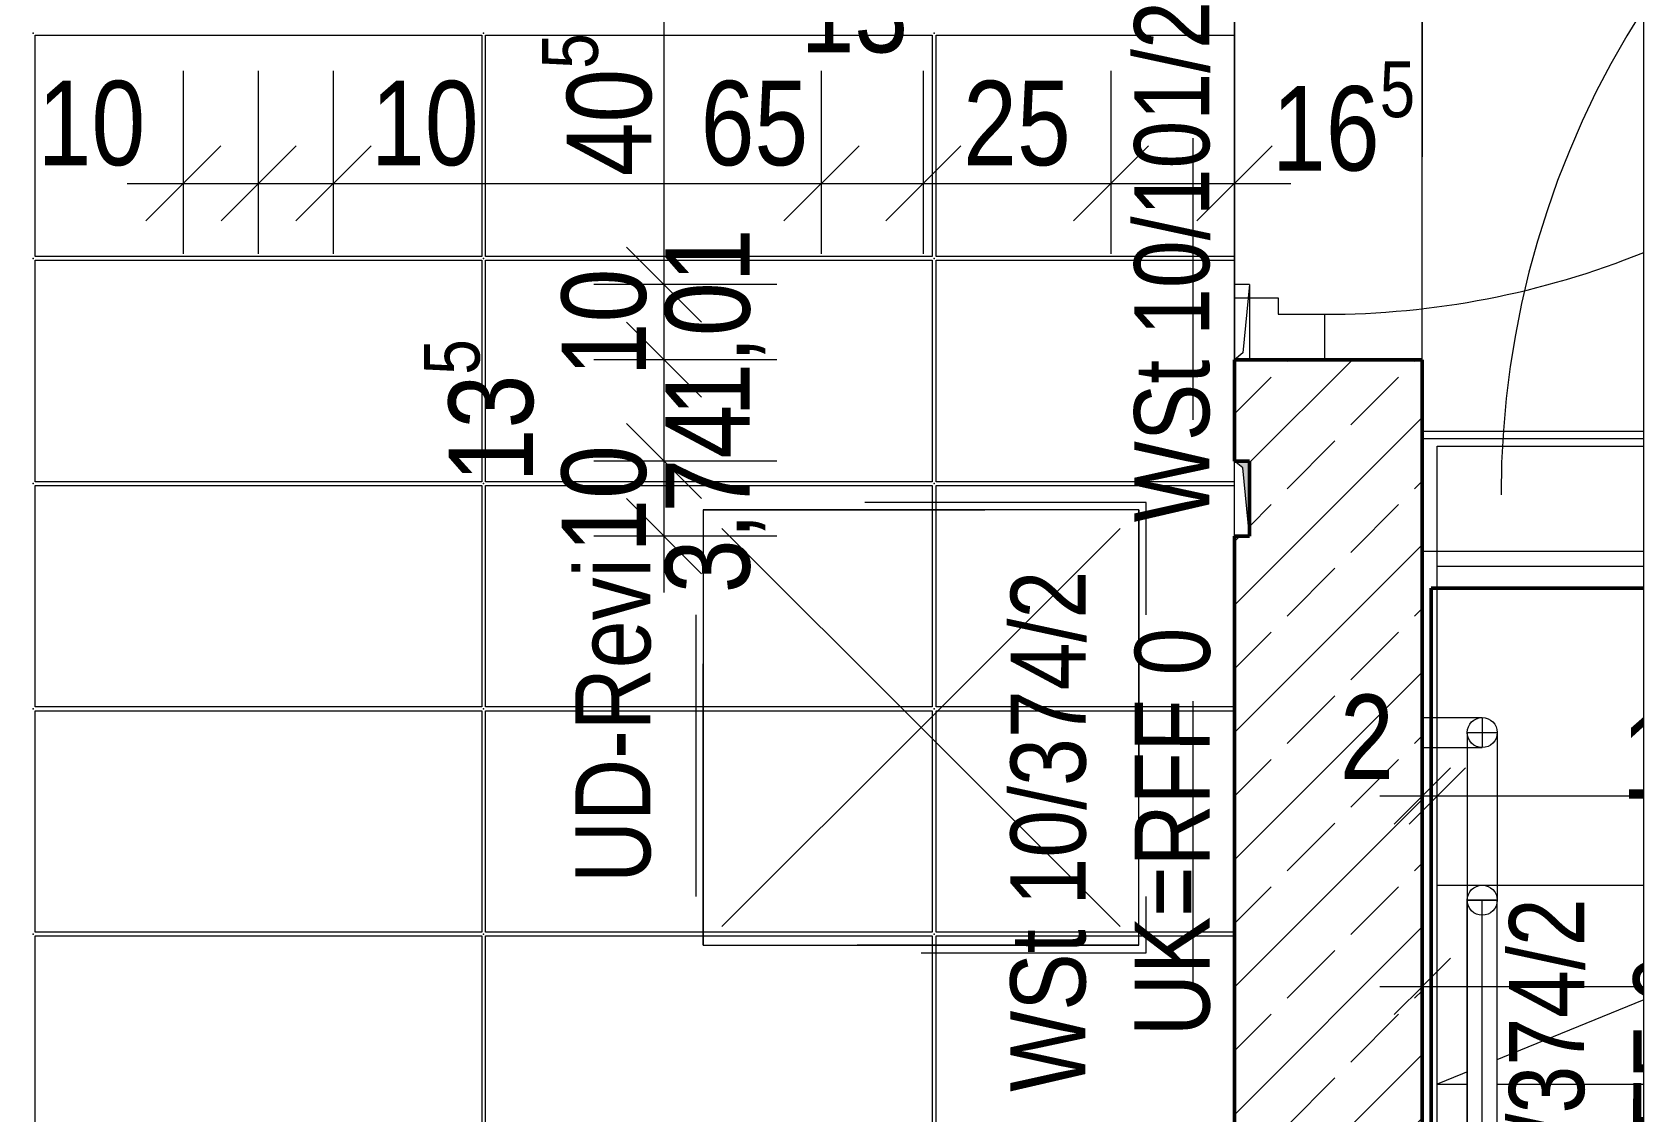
# Model space of a CAD drawing. Header units: centimetres. Extents: x 52.8 to 69.4, y 16.8 to 58.2.
# Drawn here: x 65.107 to 69.4, y 50.488 to 53.364 of the extents above; entities that cross this region are included whole.
import ezdxf
from ezdxf.xclip import XClip

# ---------------------------------------------------------------- set-up
doc = ezdxf.new("R2010")
doc.units = ezdxf.units.CM
doc.header["$MEASUREMENT"] = 0
doc.header["$XCLIPFRAME"] = 0
doc.set_wipeout_variables(frame=1)
for name, pattern in [('Achse', [50, 25, -12.5, 0, -12.5]), ('Strichlinie', [0.4, 0.3, -0.1]), ('Strichlinie kurz', [0.15, 0.075, -0.075]), ('Strichlinie-Treppen', [0.2, 0.1, -0.1]), ('Strichpunktlinie', [0.670277762413025, 0.352777767181396, -0.176388883590699, 0, -0.14111111164093]), ('Wipeout_Contour', [100, 0, -100])]:
    doc.linetypes.add(name, pattern=pattern)
for name, color, linetype in [('6._6.OG mit 2x Wunschposition Steuerschränke (rot)_1_Bemaßung 50.gfb', 7, 'Continuous'), ('6._6.OG mit 2x Wunschposition Steuerschränke (rot)_1_Bodenbelag.gfb', 7, 'Continuous'), ('6._6.OG mit 2x Wunschposition Steuerschränke (rot)_1_Decken.gfb', 7, 'Continuous'), ('6._6.OG mit 2x Wunschposition Steuerschränke (rot)_1_Neubau_Treppen_ Rampen.gfb', 7, 'Continuous'), ('6._6.OG mit 2x Wunschposition Steuerschränke (rot)_1_Neubau_Wände massiv.gfb', 7, 'Continuous'), ('6._6.OG mit 2x Wunschposition Steuerschränke (rot)_1_Raumstempel_gemeinsam.gfb', 7, 'Continuous'), ('6._6.OG mit 2x Wunschposition Steuerschränke (rot)_1_Schnittlinien_Details.gfb', 7, 'Continuous'), ('6._6.OG mit 2x Wunschposition Steuerschränke (rot)_1_Treppen_ Rampen.gfb', 7, 'Continuous'), ('6._6.OG mit 2x Wunschposition Steuerschränke (rot)_1_Unterdecken.gfb', 7, 'Continuous'), ('6._6.OG mit 2x Wunschposition Steuerschränke (rot)_1_Wände massiv.gfb', 7, 'Continuous')]:
    doc.layers.add(name, color=color, linetype=linetype)
doc.styles.add('ERSTELLTER_STIL_3', font='')
doc.styles.get('ERSTELLTER_STIL_3').set_extended_font_data('Arial Narrow')

# ---------------------------------------------------------------- blocks, each defined once
blk = doc.blocks.new('*X3')
at = {"layer": '6._6.OG mit 2x Wunschposition Steuerschränke (rot)_1_Bodenbelag.gfb', "color": 254, "linetype": 'Continuous', "lineweight": 18, "ltscale": 10, "true_color": 0xdfdfdf}
for p, q in [((65.11497958650203, 52.76677369591726), (65.11497958650203, 53.35677369591726)), ((65.11497958650203, 53.35677369591726), (66.30497958650203, 53.35677369591726)), ((66.30497958650203, 53.35677369591726), (66.30497958650203, 52.76677369591726)), ((66.31497958650202, 52.76677369591726), (66.31497958650202, 53.35677369591726)), ((66.31497958650202, 53.35677369591726), (67.50497958650202, 53.35677369591726)), ((67.50497958650202, 53.35677369591726), (67.50497958650202, 52.76677369591726)), ((67.51497958650201, 52.76677369591726), (67.51497958650201, 53.35677369591726)), ((67.51497958650201, 53.35677369591726), (68.30997950973241, 53.35677369591726)), ((66.30497958650203, 52.76677369591726), (65.11497958650203, 52.76677369591726)), ((67.50497958650202, 52.76677369591726), (66.31497958650202, 52.76677369591726)), ((68.30997950973241, 52.76677369591726), (67.51497958650201, 52.76677369591726)), ((65.11497958650203, 52.16677369591727), (65.11497958650203, 52.75677369591727)), ((65.11497958650203, 52.75677369591727), (66.30497958650203, 52.75677369591727)), ((66.30497958650203, 52.75677369591727), (66.30497958650203, 52.16677369591727)), ((66.31497958650202, 52.16677369591727), (66.31497958650202, 52.75677369591727)), ((66.31497958650202, 52.75677369591727), (67.50497958650202, 52.75677369591727)), ((67.50497958650202, 52.75677369591727), (67.50497958650202, 52.16677369591727)), ((67.51497958650201, 52.16677369591727), (67.51497958650201, 52.75677369591727)), ((67.51497958650201, 52.75677369591727), (68.30997950973241, 52.75677369591727)), ((66.30497958650203, 52.16677369591727), (65.11497958650203, 52.16677369591727)), ((65.11497958650203, 51.56677369591727), (65.11497958650203, 52.15677369591727)), ((65.11497958650203, 52.15677369591727), (66.30497958650203, 52.15677369591727)), ((66.30497958650203, 52.15677369591727), (66.30497958650203, 51.56677369591727)), ((67.50497958650202, 52.16677369591727), (66.31497958650202, 52.16677369591727)), ((66.31497958650202, 51.56677369591727), (66.31497958650202, 52.15677369591727)), ((66.31497958650202, 52.15677369591727), (67.50497958650202, 52.15677369591727)), ((67.50497958650202, 52.15677369591727), (67.50497958650202, 51.56677369591727)), ((68.30997950973241, 52.16677369591727), (67.51497958650201, 52.16677369591727)), ((67.51497958650201, 51.56677369591727), (67.51497958650201, 52.15677369591727)), ((67.51497958650201, 52.15677369591727), (68.30997950973241, 52.15677369591727)), ((66.30497958650203, 51.56677369591727), (65.11497958650203, 51.56677369591727)), ((65.11497958650203, 50.96677369591728), (65.11497958650203, 51.55677369591728)), ((65.11497958650203, 51.55677369591728), (66.30497958650203, 51.55677369591728)), ((66.30497958650203, 51.55677369591728), (66.30497958650203, 50.96677369591728)), ((67.50497958650202, 51.56677369591727), (66.31497958650202, 51.56677369591727)), ((66.31497958650202, 50.96677369591728), (66.31497958650202, 51.55677369591728)), ((66.31497958650202, 51.55677369591728), (67.50497958650202, 51.55677369591728)), ((67.50497958650202, 51.55677369591728), (67.50497958650202, 50.96677369591728)), ((68.30997950973241, 51.56677369591727), (67.51497958650201, 51.56677369591727)), ((67.51497958650201, 50.96677369591728), (67.51497958650201, 51.55677369591728)), ((67.51497958650201, 51.55677369591728), (68.30997950973241, 51.55677369591728)), ((66.30497958650203, 50.96677369591728), (65.11497958650203, 50.96677369591728)), ((65.11497958650203, 50.36677369591727), (65.11497958650203, 50.95677369591729)), ((65.11497958650203, 50.95677369591729), (66.30497958650203, 50.95677369591729)), ((66.30497958650203, 50.95677369591729), (66.30497958650203, 50.36677369591727)), ((67.50497958650202, 50.96677369591728), (66.31497958650202, 50.96677369591728)), ((66.31497958650202, 50.36677369591727), (66.31497958650202, 50.95677369591729)), ((66.31497958650202, 50.95677369591729), (67.50497958650202, 50.95677369591729)), ((67.50497958650202, 50.95677369591729), (67.50497958650202, 50.36677369591727)), ((68.30997950973241, 50.96677369591728), (67.51497958650201, 50.96677369591728)), ((67.51497958650201, 50.36677369591727), (67.51497958650201, 50.95677369591729)), ((67.51497958650201, 50.95677369591729), (68.30997950973241, 50.95677369591729))]:
    blk.add_line(p, q, dxfattribs=at)
for p in [(65.10997958650204, 53.36177369591726), (65.10997958650204, 53.36177369591726), (65.10997958650204, 53.36177369591726), (65.10997958650204, 53.36177369591726), (66.30997958650202, 53.36177369591726), (66.30997958650202, 53.36177369591726), (66.30997958650202, 53.36177369591726), (66.30997958650202, 53.36177369591726), (67.50997958650201, 53.36177369591726), (67.50997958650201, 53.36177369591726), (67.50997958650201, 53.36177369591726), (67.50997958650201, 53.36177369591726), (65.10997958650204, 52.76177369591727), (65.10997958650204, 52.76177369591727), (65.10997958650204, 52.76177369591727), (65.10997958650204, 52.76177369591727), (66.30997958650202, 52.76177369591727), (66.30997958650202, 52.76177369591727), (66.30997958650202, 52.76177369591727), (66.30997958650202, 52.76177369591727), (67.50997958650201, 52.76177369591727), (67.50997958650201, 52.76177369591727), (67.50997958650201, 52.76177369591727), (67.50997958650201, 52.76177369591727), (65.10997958650204, 52.16177369591727), (65.10997958650204, 52.16177369591727), (65.10997958650204, 52.16177369591727), (65.10997958650204, 52.16177369591727), (66.30997958650202, 52.16177369591727), (66.30997958650202, 52.16177369591727), (66.30997958650202, 52.16177369591727), (66.30997958650202, 52.16177369591727), (67.50997958650201, 52.16177369591727), (67.50997958650201, 52.16177369591727), (67.50997958650201, 52.16177369591727), (67.50997958650201, 52.16177369591727), (65.10997958650204, 51.56177369591728), (65.10997958650204, 51.56177369591728), (65.10997958650204, 51.56177369591728), (65.10997958650204, 51.56177369591728), (66.30997958650202, 51.56177369591728), (66.30997958650202, 51.56177369591728), (66.30997958650202, 51.56177369591728), (66.30997958650202, 51.56177369591728), (67.50997958650201, 51.56177369591728), (67.50997958650201, 51.56177369591728), (67.50997958650201, 51.56177369591728), (67.50997958650201, 51.56177369591728), (65.10997958650204, 50.96177369591728), (65.10997958650204, 50.96177369591728), (65.10997958650204, 50.96177369591728), (65.10997958650204, 50.96177369591728), (66.30997958650202, 50.96177369591728), (66.30997958650202, 50.96177369591728), (66.30997958650202, 50.96177369591728), (66.30997958650202, 50.96177369591728), (67.50997958650201, 50.96177369591728), (67.50997958650201, 50.96177369591728), (67.50997958650201, 50.96177369591728), (67.50997958650201, 50.96177369591728)]:
    blk.add_point(p, dxfattribs=at)
blk = doc.blocks.new('Zeichnung_2_1', base_point=(42.56997958650203, 24.0617737874526))
at = {"layer": '6._6.OG mit 2x Wunschposition Steuerschränke (rot)_1_Bemaßung 50.gfb', "color": 7, "linetype": 'Continuous', "lineweight": 13, "ltscale": 10}
for p, q in [((66.79051554489624, 52.69177354189685), (66.79051554489624, 53.50177061310211)), ((65.50997958650203, 52.77418214674696), (65.50997958650203, 53.26168214674696)), ((65.71032049339918, 52.77418214674696), (65.71032049339918, 53.26168214674696)), ((65.90997958650203, 52.77418214674696), (65.90997958650203, 53.26168214674696)), ((67.20997958650202, 52.77418214674696), (67.20997958650202, 53.26168214674696)), ((67.48119746727235, 52.77418214674696), (67.48119746727235, 53.26168214674696)), ((67.98119746727235, 52.77418214674696), (67.98119746727235, 53.26168214674696)), ((68.30997958650202, 52.77418214674696), (68.30997958650202, 53.26168214674696)), ((65.60997958650204, 53.06168214674696), (65.40997958650203, 52.86168214674696)), ((65.81032049339919, 53.06168214674696), (65.61032049339917, 52.86168214674696)), ((66.00997958650203, 53.06168214674696), (65.80997958650204, 52.86168214674696)), ((67.30997958650202, 53.06168214674696), (67.10997958650202, 52.86168214674696)), ((67.58119746727236, 53.06168214674696), (67.38119746727236, 52.86168214674696)), ((68.08119746727236, 53.06168214674696), (67.88119746727234, 52.86168214674696)), ((68.20997958650203, 52.86168214674696), (68.40997958650202, 53.06168214674696)), ((65.35997958650204, 52.96168214674696), (65.50997958650203, 52.96168214674696)), ((65.50997958650203, 52.96168214674696), (65.71032049339918, 52.96168214674696)), ((65.71032049339918, 52.96168214674696), (65.90997958650203, 52.96168214674696)), ((65.90997958650203, 52.96168214674696), (67.20997958650202, 52.96168214674696)), ((67.20997958650202, 52.96168214674696), (67.48119746727235, 52.96168214674696)), ((67.48119746727235, 52.96168214674696), (67.98119746727235, 52.96168214674696)), ((67.98119746727235, 52.96168214674696), (68.30997958650202, 52.96168214674696)), ((68.30997958650202, 52.96168214674696), (68.45997958650203, 52.96168214674696)), ((66.69051554489623, 52.79177354189684), (66.89051554489623, 52.59177354189683)), ((67.09051554489623, 52.69177354189685), (66.60301554489622, 52.69177354189685)), ((66.79051554489624, 52.49177378745254), (66.79051554489624, 52.69177354189685)), ((66.69051554489623, 52.59177378745255), (66.89051554489623, 52.39177378745254)), ((67.09051554489623, 52.49177378745254), (66.60301554489622, 52.49177378745254)), ((66.79051554489624, 52.22177367342587), (66.79051554489624, 52.49177378745254)), ((66.69051554489623, 52.32177367342587), (66.89051554489623, 52.12177367342588)), ((67.09051554489623, 52.22177367342587), (66.60301554489622, 52.22177367342587)), ((66.79051554489624, 52.02177367342588), (66.79051554489624, 52.22177367342587)), ((66.69051554489623, 52.12177367342588), (66.89051554489623, 51.92177367342588)), ((67.09051554489623, 52.02177367342588), (66.60301554489622, 52.02177367342588)), ((66.79051554489624, 51.87177367342588), (66.79051554489624, 52.02177367342588)), ((68.849979586502, 51.18892643166691), (68.849979586502, 51.47017643166691)), ((68.849979586502, 51.32955143166691), (69.40017590318566, 51.32955143166691))]:
    blk.add_line(p, q, dxfattribs=at)
at = {"layer": '6._6.OG mit 2x Wunschposition Steuerschränke (rot)_1_Bodenbelag.gfb', "color": 8, "linetype": 'Continuous', "lineweight": 13, "ltscale": 10, "flags": 128}
blk.add_lwpolyline([(69.40017590318566, 55.44177381214646), (68.8099795581898, 55.44177381214646), (68.8099795581898, 55.0017737897947), (68.30997958650202, 55.0017737897947), (68.30997958650202, 52.49177378830456), (68.8099795581898, 52.49177378830456), (68.8099795581898, 52.28177370485798), (69.40017590318566, 52.28177370485798)], dxfattribs=at)
at = {"layer": '6._6.OG mit 2x Wunschposition Steuerschränke (rot)_1_Bodenbelag.gfb', "color": 7, "linetype": 'Continuous', "lineweight": 13, "ltscale": 10, "flags": 128}
blk.add_lwpolyline([(63.10997951890832, 52.01177379160622), (63.10997951890832, 49.75177385430026), (63.10997951890832, 47.07177383501326), (63.10997951890832, 43.32177366984374), (68.30997950973241, 43.32177366984374), (68.30997950973241, 52.49177376140619), (68.30997950973241, 55.06177378745254), (63.10997951890832, 55.06177378745254)], close=True, dxfattribs=at)
at = {"layer": '6._6.OG mit 2x Wunschposition Steuerschränke (rot)_1_Decken.gfb', "color": 7, "linetype": 'Strichlinie', "lineweight": 13, "ltscale": 10, "flags": 128}
blk.add_lwpolyline([(68.30997958650202, 52.49177378745254), (68.80997958650228, 52.49177378745254), (68.80997958650228, 55.4417738532742), (68.30997958650202, 55.4417738532742)], close=True, dxfattribs=at)
for points in [[(69.40017590318566, 43.72177360404683), (68.8099796999227, 43.72177360404683), (68.8099796999227, 49.48177369508634), (68.76997937562041, 49.48177369508634), (68.76997964503366, 49.68177370011836), (68.8099796999227, 49.68177370011836), (68.8099796999227, 52.49177385164221), (68.8099796999227, 55.44177379115786), (69.40017590318566, 55.44177379115786)], [(69.40017590318566, 55.44177380916626), (68.80997958650194, 55.44177380916626), (68.80997958650194, 52.3017745907303), (69.40017590318566, 52.3017745907303)]]:
    blk.add_lwpolyline(points, dxfattribs=at)
at = {"layer": '6._6.OG mit 2x Wunschposition Steuerschränke (rot)_1_Neubau_Treppen_ Rampen.gfb', "color": 7, "linetype": 'Continuous', "lineweight": 13, "ltscale": 10}
for p, q in [((68.84997958650202, 51.09177458738323), (68.84997958650202, 52.26177451597073)), ((68.84997958650202, 52.26177451597073), (69.40017590318566, 52.26177451597073)), ((68.96997958650202, 51.538476342861), (68.96997958650202, 51.458476342861)), ((68.92997958650201, 51.498476342861), (69.00997958650201, 51.498476342861)), ((68.84997958650202, 50.57177454887641), (68.84997958650202, 51.09177458738323)), ((68.84997958650202, 51.09177458738323), (69.40017590318566, 51.09177458738323)), ((68.92997958650201, 51.05177367636781), (69.00997958650201, 51.05177367636781)), ((68.92997958650201, 45.85126657082507), (68.92997958650201, 51.05177367636781)), ((68.96997958650202, 45.85126657082507), (68.96997958650202, 51.05177367636781)), ((69.00997958650201, 45.85126657082507), (69.00997958650201, 51.05177367636781)), ((69.40017590318566, 50.78695145830395), (68.84997958650202, 50.56177458738323)), ((68.84997958650202, 49.01177462464715), (68.84997958650202, 50.57177454887641)), ((68.84997958650202, 50.56177458738323), (69.40017590318566, 50.56177458738323))]:
    blk.add_line(p, q, dxfattribs=at)
at = {"layer": '6._6.OG mit 2x Wunschposition Steuerschränke (rot)_1_Neubau_Treppen_ Rampen.gfb', "color": 7, "linetype": 'Strichlinie', "lineweight": 13, "ltscale": 10}
blk.add_line((68.84997958650202, 51.94177449054123), (69.40017590318566, 51.94177449054123), dxfattribs=at)
at = {"layer": '6._6.OG mit 2x Wunschposition Steuerschränke (rot)_1_Neubau_Treppen_ Rampen.gfb', "color": 7, "linetype": 'Continuous', "lineweight": 13, "ltscale": 10, "flags": 128}
blk.add_lwpolyline([(68.92997958650201, 51.498476342861, -0.9999999999999999), (69.00997958650201, 51.498476342861, -0.9999999999999999)], format="xyb", close=True, dxfattribs=at)
at = {"layer": '6._6.OG mit 2x Wunschposition Steuerschränke (rot)_1_Neubau_Treppen_ Rampen.gfb', "color": 7, "linetype": 'Achse', "lineweight": 13, "ltscale": 10}
blk.add_arc((71.41997958650204, 52.13177370950623), 2.400000000000007, 147.3078581223044, 180, dxfattribs=at)
at = {"layer": '6._6.OG mit 2x Wunschposition Steuerschränke (rot)_1_Neubau_Wände massiv.gfb', "color": 7, "linetype": 'Strichlinie kurz', "lineweight": 13, "ltscale": 10}
blk.add_line((68.34997958650202, 52.69177354189685), (68.30997958650202, 52.69177354189685), dxfattribs=at)
at = {"layer": '6._6.OG mit 2x Wunschposition Steuerschränke (rot)_1_Neubau_Wände massiv.gfb', "color": 7, "linetype": 'Continuous', "lineweight": 13, "ltscale": 10}
for p, q in [((68.30997958650202, 52.65677378745255), (68.42597958650202, 52.65677378745255)), ((68.42597958650202, 52.65677378745255), (68.42597958650202, 52.61277378745255)), ((68.42597958650202, 52.61277378745255), (68.54997958650202, 52.61277378745255))]:
    blk.add_line(p, q, dxfattribs=at)
blk.add_arc((68.54997958650202, 54.89077378745254), 2.277999999999997, 270, 291.9143719793261, dxfattribs=at)
at = {"layer": '6._6.OG mit 2x Wunschposition Steuerschränke (rot)_1_Schnittlinien_Details.gfb', "color": 7, "linetype": 'Strichpunktlinie', "lineweight": 50, "ltscale": 10}
for p, q in [((68.83344754962802, 50.38322340074322), (68.83344754962802, 51.8832234007432)), ((68.83344754962802, 51.8832234007432), (69.40017590318566, 51.8832234007432))]:
    blk.add_line(p, q, dxfattribs=at)
at = {"layer": '6._6.OG mit 2x Wunschposition Steuerschränke (rot)_1_Treppen_ Rampen.gfb', "color": 7, "linetype": 'Strichlinie-Treppen', "lineweight": 13, "ltscale": 10}
blk.add_line((68.849979586502, 51.98177456617226), (69.40017590318566, 51.98177456617226), dxfattribs=at)
at = {"layer": '6._6.OG mit 2x Wunschposition Steuerschränke (rot)_1_Treppen_ Rampen.gfb', "color": 7, "linetype": 'Continuous', "lineweight": 13, "ltscale": 10}
for p, q in [((68.96997958650203, 51.5384763667029), (68.96997958650203, 51.4584763667029)), ((68.92997958650204, 51.4984763667029), (69.00997958650204, 51.4984763667029))]:
    blk.add_line(p, q, dxfattribs=at)
at = {"layer": '6._6.OG mit 2x Wunschposition Steuerschränke (rot)_1_Treppen_ Rampen.gfb', "color": 7, "linetype": 'Continuous', "lineweight": 13, "ltscale": 10, "flags": 128}
blk.add_lwpolyline([(68.92997958650204, 51.4984763667029, -0.9999999999999999), (69.00997958650204, 51.4984763667029, -0.9999999999999999)], format="xyb", close=True, dxfattribs=at)
at = {"layer": '6._6.OG mit 2x Wunschposition Steuerschränke (rot)_1_Unterdecken.gfb', "color": 8, "linetype": 'Strichlinie kurz', "lineweight": 13, "ltscale": 10}
for p, q in [((67.47497958650203, 51.51177378745255), (66.89497958650202, 52.09177378745255)), ((66.89497958650202, 52.09177378745255), (68.05497958650201, 52.09177378745255)), ((66.89497958650202, 50.93177378745255), (66.89497958650202, 52.09177378745255)), ((67.47497958650203, 51.51177378745255), (68.05497958650201, 52.09177378745255)), ((68.05497958650201, 52.09177378745255), (68.05497958650201, 50.93177378745255)), ((67.47497958650203, 51.51177378745255), (66.89497958650202, 50.93177378745255)), ((67.47497958650203, 51.51177378745255), (68.05497958650201, 50.93177378745255)), ((68.05497958650201, 50.93177378745255), (66.89497958650202, 50.93177378745255))]:
    blk.add_line(p, q, dxfattribs=at)
at = {"layer": '6._6.OG mit 2x Wunschposition Steuerschränke (rot)_1_Unterdecken.gfb', "color": 8, "linetype": 'Strichlinie kurz', "lineweight": 13, "ltscale": 10, "flags": 128}
for points in [[(63.20997958650202, 43.82177387055906), (68.19997954068813, 43.82177369591728), (68.19997954068813, 54.91177361281076), (63.20997958650202, 54.91177378745255)], [(68.07497958650201, 52.11177378745256), (66.87497958650202, 52.11177378745256), (66.87497958650202, 50.91177378745255), (68.07497958650201, 50.91177378745255)]]:
    blk.add_lwpolyline(points, close=True, dxfattribs=at)
at = {"layer": '6._6.OG mit 2x Wunschposition Steuerschränke (rot)_1_Unterdecken.gfb', "color": 8, "linetype": 'Continuous', "lineweight": 13, "ltscale": 10, "flags": 128}
blk.add_lwpolyline([(66.89497958650202, 52.09177378745255), (66.89497958650202, 50.93177378745255), (68.05497958650201, 50.93177378745255), (68.05497958650201, 52.09177378745255)], close=True, dxfattribs=at)
at = {"layer": '6._6.OG mit 2x Wunschposition Steuerschränke (rot)_1_Raumstempel_gemeinsam.gfb', "color": 7, "linetype": 'Continuous', "lineweight": 13, "ltscale": 10}
blk.add_blockref('*X3', (0, 0), dxfattribs=at)
at = {"layer": '6._6.OG mit 2x Wunschposition Steuerschränke (rot)_1_Bemaßung 50.gfb', "color": 7, "linetype": 'Continuous', "lineweight": 13, "char_height": 0.225, "attachment_point": 7, "style": 'ERSTELLTER_STIL_3'}
for s, insert in [('\\A1;13{\\H0.66x;\\S5^  ;}', (67.15406802986743, 53.24491743132786)), ('\\A1;16{\\H0.66x;\\S5^  ;}', (68.40997958966535, 52.93007626320193)), ('\\A1;1,29{\\H0.66x;\\S5^  ;}', (69.34114821509081, 51.25681025400422))]:
    blk.add_mtext(s, dxfattribs=dict(at, insert=insert))
at = {"layer": '6._6.OG mit 2x Wunschposition Steuerschränke (rot)_1_Bemaßung 50.gfb', "color": 7, "linetype": 'Continuous', "lineweight": 13, "char_height": 0.225, "attachment_point": 7, "rotation": 90, "style": 'ERSTELLTER_STIL_3'}
for s, insert in [('\\A1;40{\\H0.66x;\\S5^  ;}', (66.82212142844126, 52.98025164186863)), ('\\A1;13{\\H0.66x;\\S5^  ;}', (66.50728026031533, 52.16525323341945))]:
    blk.add_mtext(s, dxfattribs=dict(at, insert=insert))
at = {"layer": '6._6.OG mit 2x Wunschposition Steuerschränke (rot)_1_Bemaßung 50.gfb', "color": 7, "linetype": 'Continuous', "lineweight": 13, "char_height": 0.225, "width": 0.28800225, "attachment_point": 7, "style": 'ERSTELLTER_STIL_3'}
for s, insert in [('\\A1;10', (65.12197733521266, 53.00668214555486)), ('\\A1;10', (66.0099795877914, 53.00668214555486)), ('\\A1;65', (66.88798183924516, 53.00668214555486)), ('\\A1;25', (67.58719634227235, 53.00668214555486))]:
    blk.add_mtext(s, dxfattribs=dict(at, insert=insert))
at = {"layer": '6._6.OG mit 2x Wunschposition Steuerschränke (rot)_1_Bemaßung 50.gfb', "color": 7, "linetype": 'Continuous', "lineweight": 13, "char_height": 0.225, "attachment_point": 7, "rotation": 90, "style": 'ERSTELLTER_STIL_3'}
for s, insert, width in [('\\A1;1,01', (67.06051553774367, 52.33977252179329), 0.5040022500000001), ('\\A1;10', (66.74551554608833, 52.44777253967469), 0.28800225), ('\\A1;3,74', (67.06051553774367, 51.86977253054448), 0.5040022500000001), ('\\A1;10', (66.74551554608831, 51.97777254842588), 0.28800225)]:
    blk.add_mtext(s, dxfattribs=dict(at, insert=insert, width=width))
at = {"layer": '6._6.OG mit 2x Wunschposition Steuerschränke (rot)_1_Unterdecken.gfb', "color": 8, "linetype": 'Continuous', "lineweight": 13, "insert": (66.65556075444195, 51.96282354953408), "char_height": 0.2, "attachment_point": 6, "rotation": 90, "style": 'ERSTELLTER_STIL_3'}
blk.add_mtext('\\A1;UD-Revi', dxfattribs=at)
at = {"layer": '6._6.OG mit 2x Wunschposition Steuerschränke (rot)_1_Wände massiv.gfb', "color": 7, "linetype": 'Continuous', "lineweight": 13, "insert": (68.14419123356085, 53.44700408752381), "char_height": 0.2, "attachment_point": 6, "rotation": 90, "style": 'ERSTELLTER_STIL_3'}
blk.add_mtext('\\A1;WSt 10/101/2', dxfattribs=at)
at = {"layer": '6._6.OG mit 2x Wunschposition Steuerschränke (rot)_1_Wände massiv.gfb', "color": 7, "linetype": 'Continuous', "lineweight": 25, "char_height": 0.2, "attachment_point": 4, "style": 'ERSTELLTER_STIL_3'}
for s, insert, rotation in [('\\A1;WSt 10/374/2', (67.81420017869362, 50.54140849036165), 89.95245877477848), ('\\A1;UK=RFF 0', (68.14500580589461, 50.689839055219), 89.95245877477848), ('\\A1;WSt 10/374/2', (69.1419618600852, 49.66871247244901), 89.95245877477849), ('\\A1;UK=RFF 0', (69.47276748728619, 49.81714303730634), 89.95245877477849)]:
    blk.add_mtext(s, dxfattribs=dict(at, insert=insert, rotation=rotation))
at = {"color": 254, "linetype": 'Wipeout_Contour', "lineweight": 0, "ltscale": 1019.722095666749}
blk.add_wipeout([(68.80997954865629, 52.49177378745255), (68.30997958650202, 52.49177378745255), (68.30997958650202, 52.221773705956274), (68.34997952597371, 52.221773705956274), (68.34997952597371, 52.021773616547925), (68.30997958650202, 52.021773616547925), (68.30997958650202, 43.72177369591728), (68.80997954865629, 43.72177369591728), (68.80997954865629, 49.481773735621616), (68.7699796091846, 49.481773735621616), (68.7699796091846, 49.68177382502997), (68.80997954865629, 49.68177382502997)], dxfattribs=at).dxf.layer = '6._6.OG mit 2x Wunschposition Steuerschränke (rot)_1_Neubau_Wände massiv.gfb'
at = {"color": 254, "linetype": 'Wipeout_Contour', "lineweight": 0, "ltscale": 337.2350983436186}
blk.add_wipeout([(68.92997958650201, 45.851773672075375), (69.00997958650201, 45.851773672075375), (69.00997958650201, 51.0517736763678), (68.92997958650201, 51.0517736763678)], dxfattribs=at).dxf.layer = '6._6.OG mit 2x Wunschposition Steuerschränke (rot)_1_Treppen_ Rampen.gfb'
at = {"layer": '6._6.OG mit 2x Wunschposition Steuerschränke (rot)_1_Neubau_Wände massiv.gfb', "linetype": 'Continuous', "lineweight": 0, "true_color": 0x000000}
h = blk.add_hatch(dxfattribs=at)
h.set_pattern_fill('BETON__STAHLBETON_0001', color=18, style=0, pattern_type=2)
h.set_pattern_definition([(44.99999999999999, (42.56997958650203, 24.0617737874526), (-0.1697056274847713, 0.1697056274847715), []), (44.99999999999999, (42.48512677275964, 24.14662660119499), (-0.1697056274847713, 0.1697056274847715), [0.18, -0.06])])
h.paths.add_polyline_path([(68.80997954865629, 52.49177378745254), (68.30997958650202, 52.49177378745254), (68.30997958650202, 52.22177370595627), (68.34997952597371, 52.22177370595627), (68.34997952597371, 52.02177361654792), (68.30997958650202, 52.02177361654792), (68.30997958650202, 43.72177369591727), (68.80997954865629, 43.72177369591727), (68.80997954865629, 49.48177373562161), (68.7699796091846, 49.48177373562161), (68.7699796091846, 49.68177382502996), (68.80997954865629, 49.68177382502996)])
at = {"layer": '6._6.OG mit 2x Wunschposition Steuerschränke (rot)_1_Bemaßung 50.gfb', "color": 7, "linetype": 'Continuous', "lineweight": 13, "ltscale": 10}
for p, q in [((68.80997958650201, 51.18892643166691), (68.80997958650201, 51.47017643166691)), ((68.73497958650202, 51.2545514316669), (68.88497958650201, 51.40455143166691)), ((68.924979586502, 51.40455143166691), (68.774979586502, 51.2545514316669)), ((68.69747958650201, 51.32955143166691), (68.80997958650201, 51.32955143166691)), ((68.80997958650201, 51.32955143166691), (68.849979586502, 51.32955143166691)), ((68.80997958650201, 50.68150756415037), (68.80997958650201, 50.96275756415037)), ((68.88497958650201, 50.89713256415036), (68.73497958650202, 50.74713256415036)), ((68.69747958650201, 50.82213256415037), (68.80997958650201, 50.82213256415037)), ((68.80997958650201, 50.82213256415037), (69.40017590318566, 50.82213256415037))]:
    blk.add_line(p, q, dxfattribs=at)
at = {"layer": '6._6.OG mit 2x Wunschposition Steuerschränke (rot)_1_Neubau_Treppen_ Rampen.gfb', "color": 7, "linetype": 'Continuous', "lineweight": 13, "ltscale": 10}
for p, q in [((68.80997958650201, 51.98177448234178), (68.80997958650201, 52.3017745167673)), ((68.80997958650201, 51.98177448234178), (68.84997958650202, 51.98177448234178)), ((68.80997958650201, 51.538476342861), (68.80997958650201, 51.458476342861)), ((68.80997958650201, 51.538476342861), (68.96997958650202, 51.538476342861)), ((68.92997958650201, 51.498476342861), (68.92997958650201, 51.05177367636781)), ((69.00997958650201, 51.498476342861), (69.00997958650201, 51.05177367636781)), ((68.80997958650201, 51.458476342861), (68.96997958650202, 51.458476342861)), ((68.92997958650201, 51.05177367636781), (69.00997958650201, 51.05177367636781))]:
    blk.add_line(p, q, dxfattribs=at)
at = {"layer": '6._6.OG mit 2x Wunschposition Steuerschränke (rot)_1_Neubau_Treppen_ Rampen.gfb', "color": 7, "linetype": 'Strichlinie', "lineweight": 13, "ltscale": 10}
blk.add_line((68.80997958650201, 52.3017745167673), (69.40017590318566, 52.3017745167673), dxfattribs=at)
at = {"layer": '6._6.OG mit 2x Wunschposition Steuerschränke (rot)_1_Neubau_Treppen_ Rampen.gfb', "color": 8, "linetype": 'Continuous', "lineweight": 13, "ltscale": 10}
blk.add_line((68.80997958650201, 52.2817745167673), (69.40017590318566, 52.2817745167673), dxfattribs=at)
at = {"layer": '6._6.OG mit 2x Wunschposition Steuerschränke (rot)_1_Neubau_Treppen_ Rampen.gfb', "color": 7, "linetype": 'Continuous', "lineweight": 13, "ltscale": 10, "flags": 128}
blk.add_lwpolyline([(68.92997958650201, 51.05177367636781, -0.9999999999999999), (69.00997958650201, 51.05177367636781, -0.9999999999999999)], format="xyb", close=True, dxfattribs=at)
at = {"layer": '6._6.OG mit 2x Wunschposition Steuerschränke (rot)_1_Neubau_Wände massiv.gfb', "color": 7, "linetype": 'Strichlinie kurz', "lineweight": 13, "ltscale": 10}
for p, q in [((68.34997958650202, 52.69177354189685), (68.33190942849168, 52.50984370096437)), ((68.34997958650202, 52.69177354189685), (68.34997958650202, 52.49177354295402)), ((68.33190942849168, 52.50984370096437), (68.30997958650202, 52.49177354295402)), ((68.30997958650202, 52.49177354295402), (68.34997958650202, 52.49177354295402))]:
    blk.add_line(p, q, dxfattribs=at)
at = {"layer": '6._6.OG mit 2x Wunschposition Steuerschränke (rot)_1_Neubau_Wände massiv.gfb', "color": 7, "linetype": 'Continuous', "lineweight": 13, "ltscale": 10}
for p, q in [((68.30997958650202, 52.49177378745254), (68.30997958650202, 52.65677378745255)), ((68.54997958650202, 52.61277378745255), (68.54997958650202, 52.49177378745254)), ((68.54997958650202, 52.49177378745254), (68.30997958650202, 52.49177378745254))]:
    blk.add_line(p, q, dxfattribs=at)
at = {"layer": '6._6.OG mit 2x Wunschposition Steuerschränke (rot)_1_Neubau_Wände massiv.gfb', "color": 7, "linetype": 'Continuous', "lineweight": 50, "ltscale": 10}
for p, q in [((68.30997958650202, 52.49177378745254), (68.54997958650202, 52.49177378745254)), ((68.30997958650202, 52.49177378745254), (68.54997958650202, 52.49177378745254)), ((68.30997958650202, 52.49177378745254), (68.54997958650202, 52.49177378745254)), ((68.54997958650202, 52.49177378745254), (68.80997958650201, 52.49177378745254)), ((68.54997958650202, 52.49177378745254), (68.80997958650202, 52.49177378745254))]:
    blk.add_line(p, q, dxfattribs=at)
at = {"layer": '6._6.OG mit 2x Wunschposition Steuerschränke (rot)_1_Neubau_Wände massiv.gfb', "color": 7, "linetype": 'Continuous', "lineweight": 50, "ltscale": 10, "flags": 128}
blk.add_lwpolyline([(68.80997958650204, 49.68177384538281), (68.80997958650202, 52.49177378745254)], dxfattribs=at)
at = {"layer": '6._6.OG mit 2x Wunschposition Steuerschränke (rot)_1_Treppen_ Rampen.gfb', "color": 7, "linetype": 'Continuous', "lineweight": 13, "ltscale": 10}
for p, q in [((68.80997958650204, 51.5384763667029), (68.80997958650204, 51.4584763667029)), ((68.80997958650204, 51.5384763667029), (68.96997958650203, 51.5384763667029)), ((68.92997958650204, 51.4984763667029), (68.92997958650204, 51.0517737002097)), ((69.00997958650204, 51.4984763667029), (69.00997958650204, 51.0517737002097)), ((68.80997958650204, 51.4584763667029), (68.96997958650203, 51.4584763667029)), ((68.92997958650204, 51.0517737002097), (69.00997958650204, 51.0517737002097)), ((68.92997958650204, 45.85126659466696), (68.92997958650204, 51.0517737002097)), ((68.92997958650204, 51.0517737002097), (69.00997958650204, 51.0517737002097)), ((68.96997958650203, 45.85126659466696), (68.96997958650203, 51.0517737002097)), ((69.00997958650204, 45.85126659466696), (69.00997958650204, 51.0517737002097))]:
    blk.add_line(p, q, dxfattribs=at)
at = {"layer": '6._6.OG mit 2x Wunschposition Steuerschränke (rot)_1_Treppen_ Rampen.gfb', "color": 7, "linetype": 'Continuous', "lineweight": 13, "ltscale": 10, "flags": 128}
blk.add_lwpolyline([(68.92997958650204, 51.0517737002097, -0.9999999999999999), (69.00997958650204, 51.0517737002097, -0.9999999999999999)], format="xyb", close=True, dxfattribs=at)
blk.add_lwpolyline([(68.92997958650201, 45.85177367207538), (69.00997958650201, 45.85177367207538), (69.00997958650201, 51.05177367636781), (68.92997958650201, 51.05177367636781)], close=True, dxfattribs=at)
at = {"layer": '6._6.OG mit 2x Wunschposition Steuerschränke (rot)_1_Bemaßung 50.gfb', "color": 7, "linetype": 'Continuous', "lineweight": 13, "insert": (68.59097936534275, 51.37455143047482), "char_height": 0.225, "width": 0.144000225, "attachment_point": 7, "style": 'ERSTELLTER_STIL_3'}
blk.add_mtext('\\A1;2', dxfattribs=at)
at = {"color": 254, "linetype": 'Wipeout_Contour', "lineweight": 0, "ltscale": 343.7641983617315}
blk.add_wipeout([(68.34997958650202, 52.02177367342589), (68.34997958650202, 52.2217736734259), (68.30997958650202, 52.2217736734259), (68.30997958650202, 52.02177367342589)], dxfattribs=at).dxf.layer = '6._6.OG mit 2x Wunschposition Steuerschränke (rot)_1_Neubau_Wände massiv.gfb'
at = {"layer": '6._6.OG mit 2x Wunschposition Steuerschränke (rot)_1_Neubau_Wände massiv.gfb', "linetype": 'Continuous', "lineweight": 13}
blk.add_hatch(color=8, dxfattribs=at).paths.add_polyline_path([(68.34997958650202, 52.02177367342588), (68.34997958650202, 52.22177367342589), (68.30997958650202, 52.22177367342589), (68.33190942844392, 52.20370351536778)])
at = {"layer": '6._6.OG mit 2x Wunschposition Steuerschränke (rot)_1_Neubau_Wände massiv.gfb', "color": 7, "linetype": 'Continuous', "lineweight": 50, "ltscale": 10}
for p, q in [((68.30997958650202, 52.22177367342589), (68.34997958650202, 52.22177367342589)), ((68.30997958650202, 52.22177367342589), (68.34997958650202, 52.22177367342589)), ((68.34997958650202, 52.02177367342588), (68.34997958650202, 52.22177367342589)), ((68.34997958650202, 52.02177367342588), (68.34997958650202, 52.22177367342589)), ((68.34997958650202, 52.02177367342588), (68.30997958650202, 52.02177367342588)), ((68.34997958650202, 52.02177367342588), (68.30997958650202, 52.02177367342588))]:
    blk.add_line(p, q, dxfattribs=at)
at = {"layer": '6._6.OG mit 2x Wunschposition Steuerschränke (rot)_1_Neubau_Wände massiv.gfb', "color": 7, "linetype": 'Continuous', "lineweight": 13, "ltscale": 10}
for p, q in [((68.30997958650202, 52.02177367342588), (68.30997958650202, 52.22177367342589)), ((68.33190942844392, 52.20370351536778), (68.30997958650202, 52.22177367342589)), ((68.34997958650202, 52.02177367342588), (68.33190942844392, 52.20370351536778))]:
    blk.add_line(p, q, dxfattribs=at)
at = {"layer": '6._6.OG mit 2x Wunschposition Steuerschränke (rot)_1_Neubau_Wände massiv.gfb', "color": 7, "linetype": 'Continuous', "lineweight": 50, "ltscale": 10, "flags": 128}
for points in [[(68.30997958650202, 52.49177378745254), (68.30997958650202, 52.22177370595627)], [(68.30997958650202, 52.02177361654792), (68.30997958650202, 43.72177369591727)]]:
    blk.add_lwpolyline(points, dxfattribs=at)

msp = doc.modelspace()

# ---------------------------------------------------------------- linework, layer by layer
at = {"layer": '6._6.OG mit 2x Wunschposition Steuerschränke (rot)_1_Raumstempel_gemeinsam.gfb', "color": 7, "linetype": 'Continuous', "lineweight": 13, "ltscale": 10, "flags": 128}
msp.add_lwpolyline([(54.53001824436916, 41.27592692624727), (69.40017590318566, 41.27592692624727), (69.40017590318566, 57.61492477788968), (54.53001824436917, 57.61492477788968)], close=True, dxfattribs=at)

# ---------------------------------------------------------------- next in the draw order: block references
at = {"color": 7, "linetype": 'Continuous', "lineweight": 13, "ltscale": 10}
ref = msp.add_blockref('Zeichnung_2_1', (42.56997958650203, 24.0617737874526), dxfattribs=at)
XClip(ref).set_block_clipping_path([(54.53001824436916, 41.27592692624727), (69.40017590318566, 57.61492477788968)])

doc.saveas('drawing.dxf')
